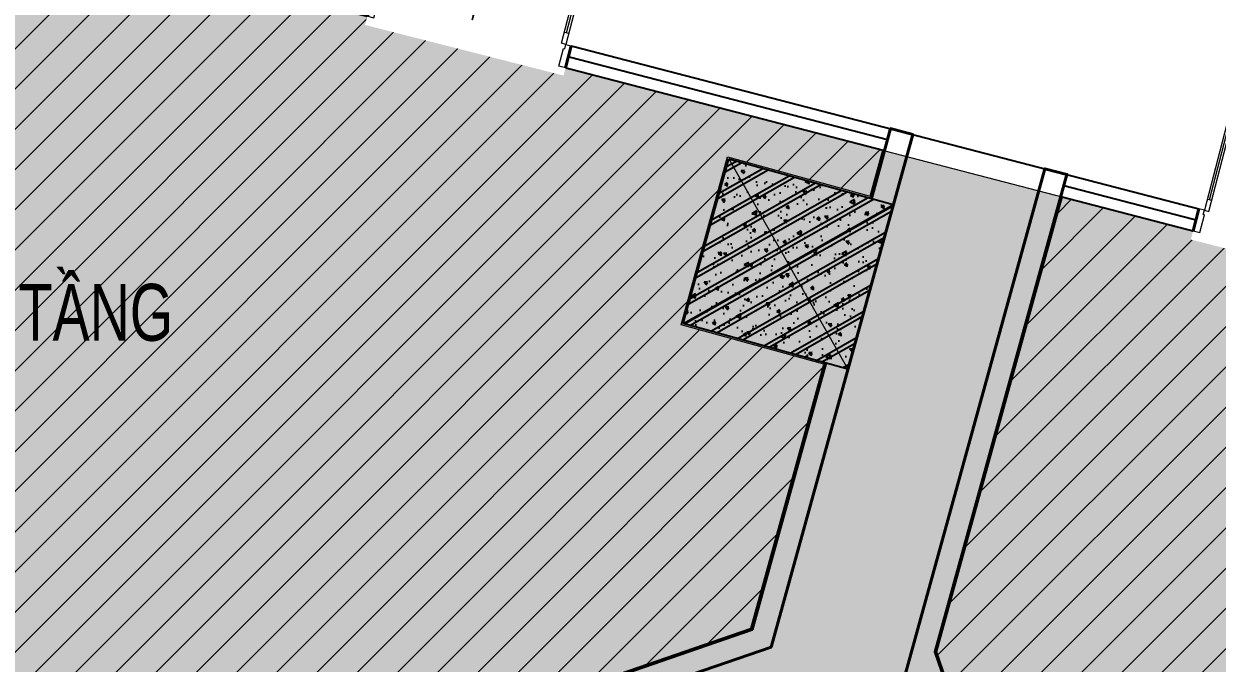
# Model space of a CAD drawing. Header units: millimetres. Extents: x -11451263 to 11578383104, y -507 to 1450429.
# Drawn here: x 11429186 to 11439670, y 1062474 to 1068090 of the extents above; entities that cross this region are included whole.
import ezdxf

# ---------------------------------------------------------------- set-up
doc = ezdxf.new("R2010")
doc.units = ezdxf.units.MM
doc.header["$MEASUREMENT"] = 0
doc.linetypes.add('DASH2-1', pattern=[3, 2, -1])
doc.linetypes.add('HIDDEN2', pattern=[0.1875, 0.125, -0.0625])
doc.layers.get('0').update_dxf_attribs({"linetype": 'CONTINUOUS', "lineweight": 13})
doc.layers.get('Defpoints').update_dxf_attribs({"color": 5, "linetype": 'CONTINUOUS', "lineweight": 13})
for name, color, linetype in [('A-GLAZ', 135, 'CONTINUOUS'), ('xref.asix of  podium$0$xref.asix of  podium$0$KC2-DIM', 251, 'CONTINUOUS'), ('xref.asix of  podium$0$xref.asix of  podium$0$KT-Net cot vach', 6, 'CONTINUOUS')]:
    doc.layers.add(name, color=color, linetype=linetype)
for name, color, linetype, lineweight in [('CUA', 37, 'CONTINUOUS', 13), ('DO DIEN TICH THONG THUY', 141, 'CONTINUOUS', 13), ('KT-Chu viet 2', 6, 'CONTINUOUS', 20), ('KT-Kich thuoc', 159, 'CONTINUOUS', 18), ('KT-Net cat', 1, 'CONTINUOUS', 40), ('KT-Net to mau', 159, 'CONTINUOUS', 18)]:
    doc.layers.add(name, color=color, linetype=linetype, lineweight=lineweight)
doc.styles.add('Xref_ST_MBDV Cot vach 30.7.2022$0$Arial', font='arial.ttf', dxfattribs={"width": 0.7})
pattern_1 = [(45, (0, 0), (-176.7766952966369, 176.7766952966369), [])]

# ---------------------------------------------------------------- blocks, each defined once
blk = doc.blocks.new('*U137')
h = blk.add_hatch()
h.set_pattern_fill('VATLIEU04', color=250, scale=40, style=0, pattern_type=2)
h.set_pattern_definition([(49.99999999999999, (550, -550), (286.9040730403014, -25.10085399303804), [30, -330]), (355, (550, -550), (-55.50053344520001, 300.8768534800047), [24, -264]), (100.4514, (573.908672, -552.091736), (231.4037526856086, 275.7758168243814), [25.496076, -280.4568448]), (46.18420000000001, (550, -470), (426.8964194502578, -66.20760573160723), [45, -495]), (96.6356, (585.574698, -475.5173228), (373.8650822194813, 389.6471483601767), [38.2441152, -420.6852]), (351.1842, (550, -470), (373.8647780534509, 389.6474403701299), [36, -396]), (21, (590, -490), (238.7628208473847, -161.0475562661355), [30, -330]), (326.0000000000001, (590, -490), (97.32613276863269, 290.0600180187412), [24, -264]), (71.4514, (609.8968932, -503.4206424), (336.089051432596, 129.012198683981), [25.496076, -280.4568448]), (37.50000000000001, (550, -550), (4.863942126916267, 133.1575415325246), [0, -260.8, 0, -268, 0, -265]), (7.499999999999999, (550, -550), (105.2278149768594, 157.7646847529441), [0, -152.8, 0, -254.8, 0, -101]), (327.5, (460.8, -550), (213.5289744689636, -9.021948693751902), [0, -100, 0, -312, 0, -414]), (317.5, (420.8, -550), (233.2744677369545, 40.04199293292709), [0, -130, 0, -207.2, 0, -294]), (45, (550, -550), (-120.2081528017131, 120.2081528017131), []), (45, (550, -501), (-120.2081528017131, 120.2081528017131), [])])
h.paths.add_polyline_path([(-475, 475), (1025, 475), (1025, -1025), (-475, -1025)])
at = {"color": 6, "ltscale": 0.25}
blk.add_lwpolyline([(-475, 475), (1025, 475), (1025, -1025), (-475, -1025)], close=True, dxfattribs=at)
at = {"layer": 'Defpoints', "linetype": 'ByBlock', "ltscale": 30}
for p, q in [((1025, 475), (-475, -1025)), ((-475, 475), (1025, -1025))]:
    blk.add_line(p, q, dxfattribs=at)
blk = doc.blocks.new('xref.asix of  podium$0$xref.asix of  podium$0$MBCot-PN-flat-22')
at = {"layer": 'xref.asix of  podium$0$xref.asix of  podium$0$KT-Net cot vach', "rotation": 344.550693594316}
blk.add_blockref('*U137', (50513.95600920543, 8882.565870884806), dxfattribs=at)
blk = doc.blocks.new('*U238')
at = {"layer": 'CUA'}
for p, q in [((11447100.68533882, 1061805.989679817), (11447087.60736329, 1061843.791353802)), ((11446479.86914894, 1061612.373414502), (11447094.14635105, 1061824.890516809)), ((11446486.4081367, 1061593.472577509), (11446473.33016117, 1061631.274251494)), ((11447630.34334767, 1060275.021883714), (11447643.4213232, 1060237.220209729)), ((11447022.60513332, 1060043.603944414), (11447636.88233543, 1060256.121046722)), ((11447016.06614556, 1060062.504781407), (11447029.14412109, 1060024.703107422))]:
    blk.add_line(p, q, dxfattribs=at)
for points in [[(11446378.82597621, 1061598.57931267), (11446391.90395174, 1061560.777638685), (11447195.18952378, 1061838.684618641), (11447182.11154825, 1061876.486292626)], [(11446173.39990399, 1061580.417229532), (11446193.01686728, 1061523.714718555), (11446344.29379611, 1061576.050918645), (11446341.02430223, 1061585.501337141), (11446378.82597621, 1061598.57931267), (11446362.4785068, 1061645.831405151)], [(11446934.63993612, 1059992.008168598), (11446921.56196059, 1060029.809842583), (11447724.84753263, 1060307.716822538), (11447737.92550816, 1060269.915148553)], [(11446761.90880272, 1059879.341900498), (11446742.29183943, 1059936.044411475), (11446893.56876826, 1059988.380611565), (11446896.83826214, 1059978.930193068), (11446934.63993612, 1059992.008168598), (11446950.98740554, 1059944.756076117)]]:
    blk.add_lwpolyline(points, close=True, dxfattribs=at)
at = {"layer": 'CUA', "linetype": 'HIDDEN2'}
for centre, radius, start, end in [((11446378.82597621, 1061598.57931267), 849.9999998530715, 289.0837199699581, 19.08368072213561), ((11446934.63993612, 1059992.008168596), 849.9999998541882, 19.08375927693198, 109.0837199699581)]:
    blk.add_arc(centre, radius, start, end, dxfattribs=at)
blk = doc.blocks.new('KHHFG-flat-38')
blk.add_wipeout([(-691.3857346063015, 1754.6916093367624), (-390.74771172724047, 1858.560431812192), (222.04389233514368, 165.83290352625772), (-93.99302482969642, 56.66393922897987)]).dxf.layer = 'KT-Kich thuoc'
at = {"layer": 'KT-Net cat'}
for p, q in [((-427.0205498952419, 1846.011376705486), (-616.0289198178798, 1780.621499057394)), ((161.4883489366621, 144.9360473926645), (-27.52002098597586, 79.5461697448045))]:
    blk.add_line(p, q, dxfattribs=at)
at = {"layer": 'CUA'}
blk.add_blockref('*U238', (-11446789.50024835, -1059799.816583995), dxfattribs=at)
blk = doc.blocks.new('WWW')
at = {"layer": 'Defpoints', "linetype": 'DASH2-1', "lineweight": 13, "ltscale": 1000, "flags": 128}
blk.add_lwpolyline([(11429816.83619249, 1022160.11654377), (11450185.49670112, 1019986.391927242), (11488615.66733754, 1021167.255579472), (11491469.21243858, 1024811.360972404), (11462655.78743005, 1159053.890039921), (11457975.31629252, 1176930.890178204), (11455625.97722399, 1177744.852323532), (11446686.1578691, 1170981.351434231), (11423166.61122441, 1153069.948107719), (11399484.09766066, 1135982.713739872, 0.6848770391193201), (11429816.83619249, 1022160.116543293)], format="xyb", dxfattribs=at)
blk = doc.blocks.new('jghhjkghjkgj')
at = {"true_color": 0xf28888}
h = blk.add_hatch(color=11, dxfattribs=at)
h.dxf.hatch_style = 1
edge = h.paths.add_edge_path()
edge.add_line((11403961.90309035, 1048892.26777932), (11405710.61354396, 1049496.006791222))
edge.add_line((11405710.61354396, 1049496.006791222), (11408224.15242749, 1042215.622992323))
edge.add_line((11408224.15242749, 1042215.622992323), (11400577.78147976, 1039575.72773049))
edge.add_arc((11398745.13558727, 1045138.074283159), 5856.474207171867, 244.4622930393188, 288.2356829216565, ccw=False)
edge.add_arc((11436797.52144671, 1084934.415708308), 60652.85856034469, 224.5120973116476, 228.0095873666508, ccw=False)
edge.add_arc((11431002.69622074, 1079604.000773733), 52784.26186654899, 216.1300169284065, 224.795826820208, ccw=False)
edge.add_line((11388369.84572073, 1048481.366581889), (11384647.52627568, 1053969.834133534))
edge.add_arc((11387825.31831517, 1054695.709248949), 3259.640613539076, 105.52673416934661, 192.8668219587496, ccw=False)
edge.add_line((11386952.75171604, 1057836.391413628), (11416370.1802533, 1067978.348698285))
edge.add_arc((11428750.05599329, 1032069.687316697), 37982.80249738275, 104.3521100977159, 109.0221531273263, ccw=False)
edge.add_arc((11424646.73582796, 1048106.700310776), 21429.16174522462, 81.54525537033811, 104.3521100977182, ccw=False)
edge.add_line((11427797.42660182, 1069302.97641651), (11443616.5113984, 1065191.577135443))
edge.add_arc((11442917.81491306, 1062503.261505412), 2777.628071806724, 20.29044045485051, 75.4310857702688, ccw=False)
edge.add_line((11445523.08229189, 1063466.485046504), (11447601.05638816, 1057460.138766192))
edge.add_line((11447601.05638816, 1057460.138766192), (11437230.69785909, 1053879.791882989))
edge.add_line((11437230.69785909, 1053879.791882989), (11434313.16518722, 1062330.330527205))
edge.add_line((11434313.16518722, 1062330.330527205), (11428545.40373481, 1060344.656966914))
edge.add_line((11428545.40373481, 1060344.656966913), (11422779.37186109, 1058353.945248582))
edge.add_line((11422779.37186109, 1058353.945248582), (11422845.5055737, 1058162.391096265))
edge.add_line((11422845.5055737, 1058162.391096265), (11419195.25955339, 1056902.150488165))
edge.add_line((11419195.25955339, 1056902.150488165), (11418348.1959274, 1056609.703356331))
edge.add_line((11418348.1959274, 1056609.703356331), (11416693.8634448, 1056038.548162327))
edge.add_line((11416693.8634448, 1056038.548162328), (11413085.79511564, 1054792.869323159))
edge.add_line((11413085.79511564, 1054792.869323159), (11413020.5262329, 1054981.918523721))
edge.add_line((11413020.5262329, 1054981.918523721), (11406309.24835958, 1052664.862396218))
edge.add_line((11406309.24835958, 1052664.862396218), (11406374.51755381, 1052475.812293464))
edge.add_line((11406374.51755381, 1052475.812293464), (11403113.40366536, 1051349.918825686))
edge.add_line((11403113.40366536, 1051349.918825686), (11403961.90309035, 1048892.26777932))
at = {"elevation": 3.131082881101363e-10}
blk.add_lwpolyline([(11386952.75171604, 1057836.391413628), (11416370.1802533, 1067978.348698285, -0.02037972752601731), (11419334.87043038, 1068867.072636458, -0.099843476930148), (11427797.42660182, 1069302.97641651), (11443616.5113984, 1065191.577135443, -0.2453489675317921), (11445523.08229189, 1063466.485046504), (11447601.05638816, 1057460.138766192), (11437230.69785909, 1053879.791882989), (11434313.16518722, 1062330.330527205), (11428545.40373481, 1060344.656966913), (11422779.37186109, 1058353.945248582), (11422845.5055737, 1058162.391096265), (11419195.25955339, 1056902.150488165), (11418348.1959274, 1056609.703356331), (11416693.8634448, 1056038.548162328), (11413085.79511564, 1054792.869323159), (11413020.5262329, 1054981.918523721), (11406309.24835958, 1052664.862396218), (11406374.51755381, 1052475.812293464), (11403113.40366536, 1051349.918825686)], format="xyb", dxfattribs=at)

msp = doc.modelspace()

# ---------------------------------------------------------------- hatches: boundary and pattern name
at = {"layer": 'DO DIEN TICH THONG THUY'}
h = msp.add_hatch(dxfattribs=at)
h.set_pattern_fill('ANSI31', color=256, scale=2000)
h.set_pattern_definition(pattern_1)
h.paths.add_polyline_path([(11427441.81525235, 1069120.518351919), (11428916.53102877, 1068712.948261292), (11428508.96093814, 1067238.232484871), (11427034.24516172, 1067645.802575496)], flags=16)
edge = h.paths.add_edge_path()
edge.add_line((11419099.15678656, 1068811.308521498), (11419560.27979389, 1067502.315927586))
edge.add_line((11419560.27979389, 1067502.315927586), (11420538.03420876, 1067839.883809742))
edge.add_line((11420538.03420876, 1067839.883809742), (11423698.9200895, 1058684.480442957))
edge.add_line((11423698.9200895, 1058684.480442957), (11435573.20891652, 1062781.229840079))
edge.add_line((11435573.20891652, 1062781.229840079), (11436214.12729619, 1065100.272546209))
edge.add_line((11436214.12729619, 1065100.272546209), (11434960.91752377, 1065446.625522146))
edge.add_line((11434960.91752377, 1065446.625522146), (11435368.48761163, 1066921.341288558))
edge.add_line((11435368.48761163, 1066921.341288558), (11436621.69762385, 1066574.989180294))
edge.add_line((11436621.69762385, 1066574.989180294), (11436733.74653633, 1066980.417112237))
edge.add_line((11436733.74653633, 1066980.417112237), (11427797.42762439, 1069302.977211153))
edge.add_arc((11424792.82325694, 1045270.606359995), 24219.46523217479, 82.87367376299594, 103.596714786507)
h = msp.add_hatch(dxfattribs=at)
h.set_pattern_fill('ANSI31', color=256, scale=2000)
h.set_pattern_definition(pattern_1)
h.paths.add_polyline_path([(11441964.95033963, 1063562.602622385), (11443411.1834618, 1064061.911901617), (11443910.49274104, 1062615.678779445), (11442464.25961886, 1062116.369500211)], flags=16)
h.paths.add_polyline_path([(11443857.75675756, 1058080.150263793), (11445303.98987974, 1058579.459543025), (11445803.29915897, 1057133.226420853), (11444357.0660368, 1056633.917141619)], flags=16)
edge = h.paths.add_edge_path()
edge.add_line((11447530.76193257, 1057663.323691409), (11439821.41028286, 1055001.684458668))
edge.add_line((11439821.41028286, 1055001.684458668), (11437207.05997036, 1062574.065289712))
edge.add_line((11437207.05997036, 1062574.065289712), (11438311.52142825, 1066570.351508585))
edge.add_line((11438311.52142825, 1066570.351508585), (11443616.51242097, 1065191.577930087))
edge.add_arc((11442763.06415089, 1062332.230706788), 2983.997401654608, 22.340660100202513, 73.38086612490957, ccw=False)
edge.add_line((11445523.08331446, 1063466.485841148), (11447530.76193257, 1057663.323691409))

# ---------------------------------------------------------------- linework, layer by layer
at = {"layer": 'A-GLAZ'}
for points in [[(11416302.80702422, 1068166.673851891, -0.120579583671019), (11427835.17267752, 1069499.811716929), (11443670.22871258, 1065384.261491652, -0.2272385897093211), (11445710.26283326, 1063537.161982995), (11451075.11761872, 1048030.137129016, 0.2908633368540378), (11454939.4379298, 1045359.336010444), (11475233.10290388, 1045359.336010444)], [(11408257.5376795, 1042118.923693405), (11400685.44019602, 1039506.484552063, -0.1974962957369978), (11396164.18420374, 1039769.80868313, -0.04539954982376057), (11388680.16171141, 1047844.935860819), (11384551.88787507, 1053939.514644354, -0.4011286979834114), (11386923.02220936, 1057931.918464607), (11416336.49302554, 1068072.511284725, -0.1205241289836079), (11427816.29366604, 1069401.396149478), (11436774.90765026, 1067073.041534296)], [(11408224.90308533, 1042213.448736234), (11400652.82583062, 1039601.016573989, -0.1968635698068651), (11396220.38024787, 1039853.767269419, -0.0453275073921259), (11388761.23499583, 1047903.557825318), (11384645.21061536, 1053980.052713049, -0.3997484162930124), (11386952.75273861, 1057836.392208269), (11416370.18127589, 1067978.349492936, -0.1204683313511788), (11427797.42762439, 1069302.977211153), (11436748.26593717, 1066976.643502387)], [(11438323.64374049, 1066670.523150344), (11443643.38438473, 1065287.916119567, -0.2268593763515339), (11445616.66565393, 1063501.84535926), (11450981.70062032, 1047994.299695245, 0.2911846127893478), (11454937.51609002, 1045259.336010444), (11475133.10290388, 1045259.336010444)], [(11438297.0020274, 1066574.125118435), (11443616.51242097, 1065191.577930087, -0.226461319784536), (11445523.08331446, 1063466.485841148), (11450888.27153881, 1047958.497187512, 0.2914953560427168), (11454935.61559436, 1045159.336010444), (11475033.10290388, 1045159.336010444)]]:
    msp.add_lwpolyline(points, format="xyb", dxfattribs=at)
at = {"layer": 'DO DIEN TICH THONG THUY'}
for points in [[(11419099.15678656, 1068811.308521498), (11419560.27979389, 1067502.315927586), (11420538.03420876, 1067839.883809742), (11423698.9200895, 1058684.480442957), (11435573.20891652, 1062781.229840079), (11436214.12729619, 1065100.272546209), (11434960.91752377, 1065446.625522146), (11435368.48761163, 1066921.341288558), (11436621.69762385, 1066574.989180294), (11436733.74653633, 1066980.417112237), (11427797.42762439, 1069302.977211153, 0.09066856154693528)], [(11447530.76193257, 1057663.323691409), (11439821.41028286, 1055001.684458668), (11437207.05997036, 1062574.065289712), (11438311.52142825, 1066570.351508585), (11443616.51242097, 1065191.577930087, -0.2264613197840437), (11445523.08331446, 1063466.485841148)]]:
    msp.add_lwpolyline(points, format="xyb", close=True, dxfattribs=at)
at = {"layer": 'KT-Net cat'}
for points in [[(11436632.15959665, 1066556.53452961), (11436801.54913565, 1067169.438742304), (11436995.14114692, 1067119.12394431), (11435750.30466518, 1062614.91708292), (11434378.43128571, 1062141.280365456)], [(11436690.26603572, 1061511.244001953), (11438156.69294487, 1066817.234180416), (11438350.28522587, 1066766.920358352), (11437191.36138421, 1062573.572239131), (11439812.12671577, 1054982.610513554), (11447535.78409485, 1057649.188772591)], [(11434313.16209889, 1062330.330446786), (11435585.56392908, 1062769.624797976), (11436232.58107643, 1065110.734748804)]]:
    msp.add_lwpolyline(points, dxfattribs=at)

# ---------------------------------------------------------------- block references
at = {"layer": 'KT-Net to mau'}
msp.add_blockref('jghhjkghjkgj', (-0.0001486800611019135, 0.003101942013017833, 4.458499265995849e-05), dxfattribs=at)
at = {"layer": 'xref.asix of  podium$0$xref.asix of  podium$0$KC2-DIM'}
msp.add_blockref('xref.asix of  podium$0$xref.asix of  podium$0$MBCot-PN-flat-22', (11385196.29721421, 1057435.951839337), dxfattribs=at)

# ---------------------------------------------------------------- texts
at = {"layer": 'KT-Chu viet 2', "insert": (11427984.10073079, 1065805.521987797), "char_height": 500, "width": 5339.45268739584, "attachment_point": 2, "style": 'Xref_ST_MBDV Cot vach 30.7.2022$0$Arial'}
msp.add_mtext('SHOPHOUSE 2 TẦNG', dxfattribs=at)

# ---------------------------------------------------------------- next in the draw order: block references
at = {"layer": 'KT-Net cat', "rotation": 56.31710750902914}
for p in [(11434026.88272568, 1067682.92548147), (11441282.84391925, 1065797.092386931)]:
    msp.add_blockref('KHHFG-flat-38', p, dxfattribs=at)

# ---------------------------------------------------------------- next in the draw order: block references
at = {"layer": 'KT-Kich thuoc'}
msp.add_blockref('WWW', (0, 0), dxfattribs=at)

doc.saveas('drawing.dxf')
